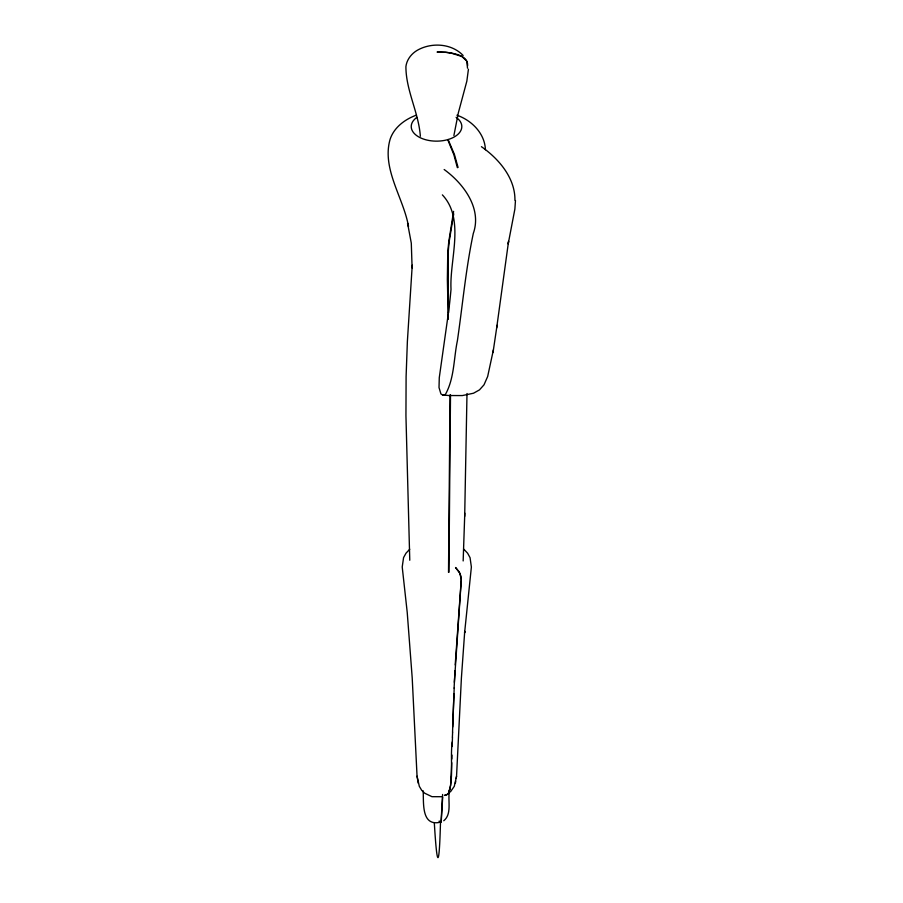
<?xml version="1.0" encoding="UTF-8"?>
<svg xmlns="http://www.w3.org/2000/svg" width="903" height="903" viewBox="0 0 903 903"><rect width="100%" height="100%" fill="white"/><g stroke="black" fill="none" stroke-linecap="round" stroke-linejoin="round"><path stroke-width="1.35" d="M515.466 200.534L514.879 209.09L508.175 244.013L508.57 241.315L496.661 327.981M448.509 572.378L450.055 394.972M448.915 572.265L450.507 394.848M464.684 516.369L466.998 393.516M461.275 580.211L454.356 682.284M468.431 69.215L466.84 81.157L458.34 112.864L453.893 135.563M444.49 795.43L447.075 794.505A15.08 8.714 60 0 0 448.633 793.003C453.972 776.84 449.954 758.599 452.245 741.939M451.85 759.017L451.963 755.077M452.2 746.499L452.471 737.085M452.392 737.141L452.617 732.119M440.506 821.753C439.761 850.468 438.023 885.064 434.309 822.689M452.538 732.164L453.949 693.809M452.685 727.039L454.198 688.03M451.737 762.696L450.631 785.666L448.565 793.048A15.08 8.658 60.3 0 1 447.019 794.527M463.16 560.944L464.785 513.175M442.594 794.471L441.07 821.899A5.226 1.885 74.1 0 1 440.529 822.148L440.314 822.114A4.662 1.682 74.1 0 1 439.626 821.685L439.106 821.132M442.684 797.101L441.217 821.854A5.226 1.953 73.4 0 1 440.653 822.102L440.438 822.08A4.662 1.738 73.4 0 1 439.727 821.651L439.468 821.403M454.096 688.086L455.01 670.624M455.202 664.935L461.275 579.274L459.729 573.112L455.53 567.569M514.936 200.263C515.241 177.959 498.817 158.849 481.434 146.681M467.506 68.199L466.896 61.506M450.066 788.409C446.703 798.32 452.922 813.355 443.757 820.748M450.732 780.136L450.947 777.381M450.371 791.954L454.277 786.344L456.546 776.253L461.399 677.995L464.729 631.299L464.594 632.879L471.377 567.039L470.057 557.67L467.63 553.234L463.928 549.295M442.368 194.879C465.293 219.192 449.423 259.714 451.015 289.265A745.912 430.652 60 0 1 448.678 311.038L439.276 377.668L439.016 387.556L440.924 393.945L442.56 394.927L448.768 395.525L462.336 395.57L473.511 393.223L479.47 389.893L484.008 384.825L487.665 376.495L493.399 349.845M493.015 352.542L497.056 325.283M453.599 211.358L448.87 241.09A180.476 65.276 74.1 0 0 447.719 255.188L447.357 279.603L448.294 319.301M453.724 213.83L449.276 240.966A180.476 67.454 73.4 0 0 448.091 255.075L448.475 312.844M455.36 783.262L455.733 781.129M456.173 778.476L456.546 776.253M409.748 549.227L406.023 553.167L403.573 557.591L402.219 566.96L407.219 612.369L412.208 677.939L417.051 776.208L419.308 786.299L421.69 790.294L424.692 793.206L431.961 796.683L441.533 796.717M446.725 794.696L444.536 795.396M416.339 115.166C405.018 119.252 394.069 127.391 390.141 139.186C381.495 168.68 403.517 197.847 408.517 226.416L407.558 223.188L411.294 243.133L412.107 267.943L412.242 265.189L407.377 341.458L406.102 376.528L405.944 415.843L409.77 560.255M438.982 822.498C421.012 825.568 423.879 801.932 423.146 790.814M456.918 115.2C471.682 120.336 484.888 133.486 485.408 149.774M444.163 169.516C463.499 183.569 482.168 208.379 473.307 233.425C465.835 268.789 462.618 304.864 457.415 340.589C453.69 358.277 454.469 378.086 445.54 394.193A8.477 4.899 60 0 1 442.56 394.927M455.631 567.513L459.142 571.791L461.027 576.362M463.126 55.489C451.556 43.265 431.194 42.17 417.039 50.433C411.249 53.909 406.745 59.767 405.91 66.574C405.876 90.402 418.665 112.457 420.358 136.263M466.625 60.873L461.783 56.46L451.579 53.232A65.185 51.832 -22 0 0 445.608 52.329L437.063 52.058L445.585 52.272A65.185 51.697 -23 0 1 451.545 53.13C458.284 54.361 468.093 57.07 467.63 65.705M448.091 139.536L454.412 154.424L458.081 167.484M447.719 139.638L453.825 154.582L457.381 167.687M417.051 776.208L418.224 783.217M461.038 577.435L461.14 579.354M456.105 117.311A25.284 14.595 0 0 1 453.848 137.188A25.284 14.595 0 0 1 419.353 137.267A25.284 14.595 0 0 1 416.802 117.413"/></g></svg>
